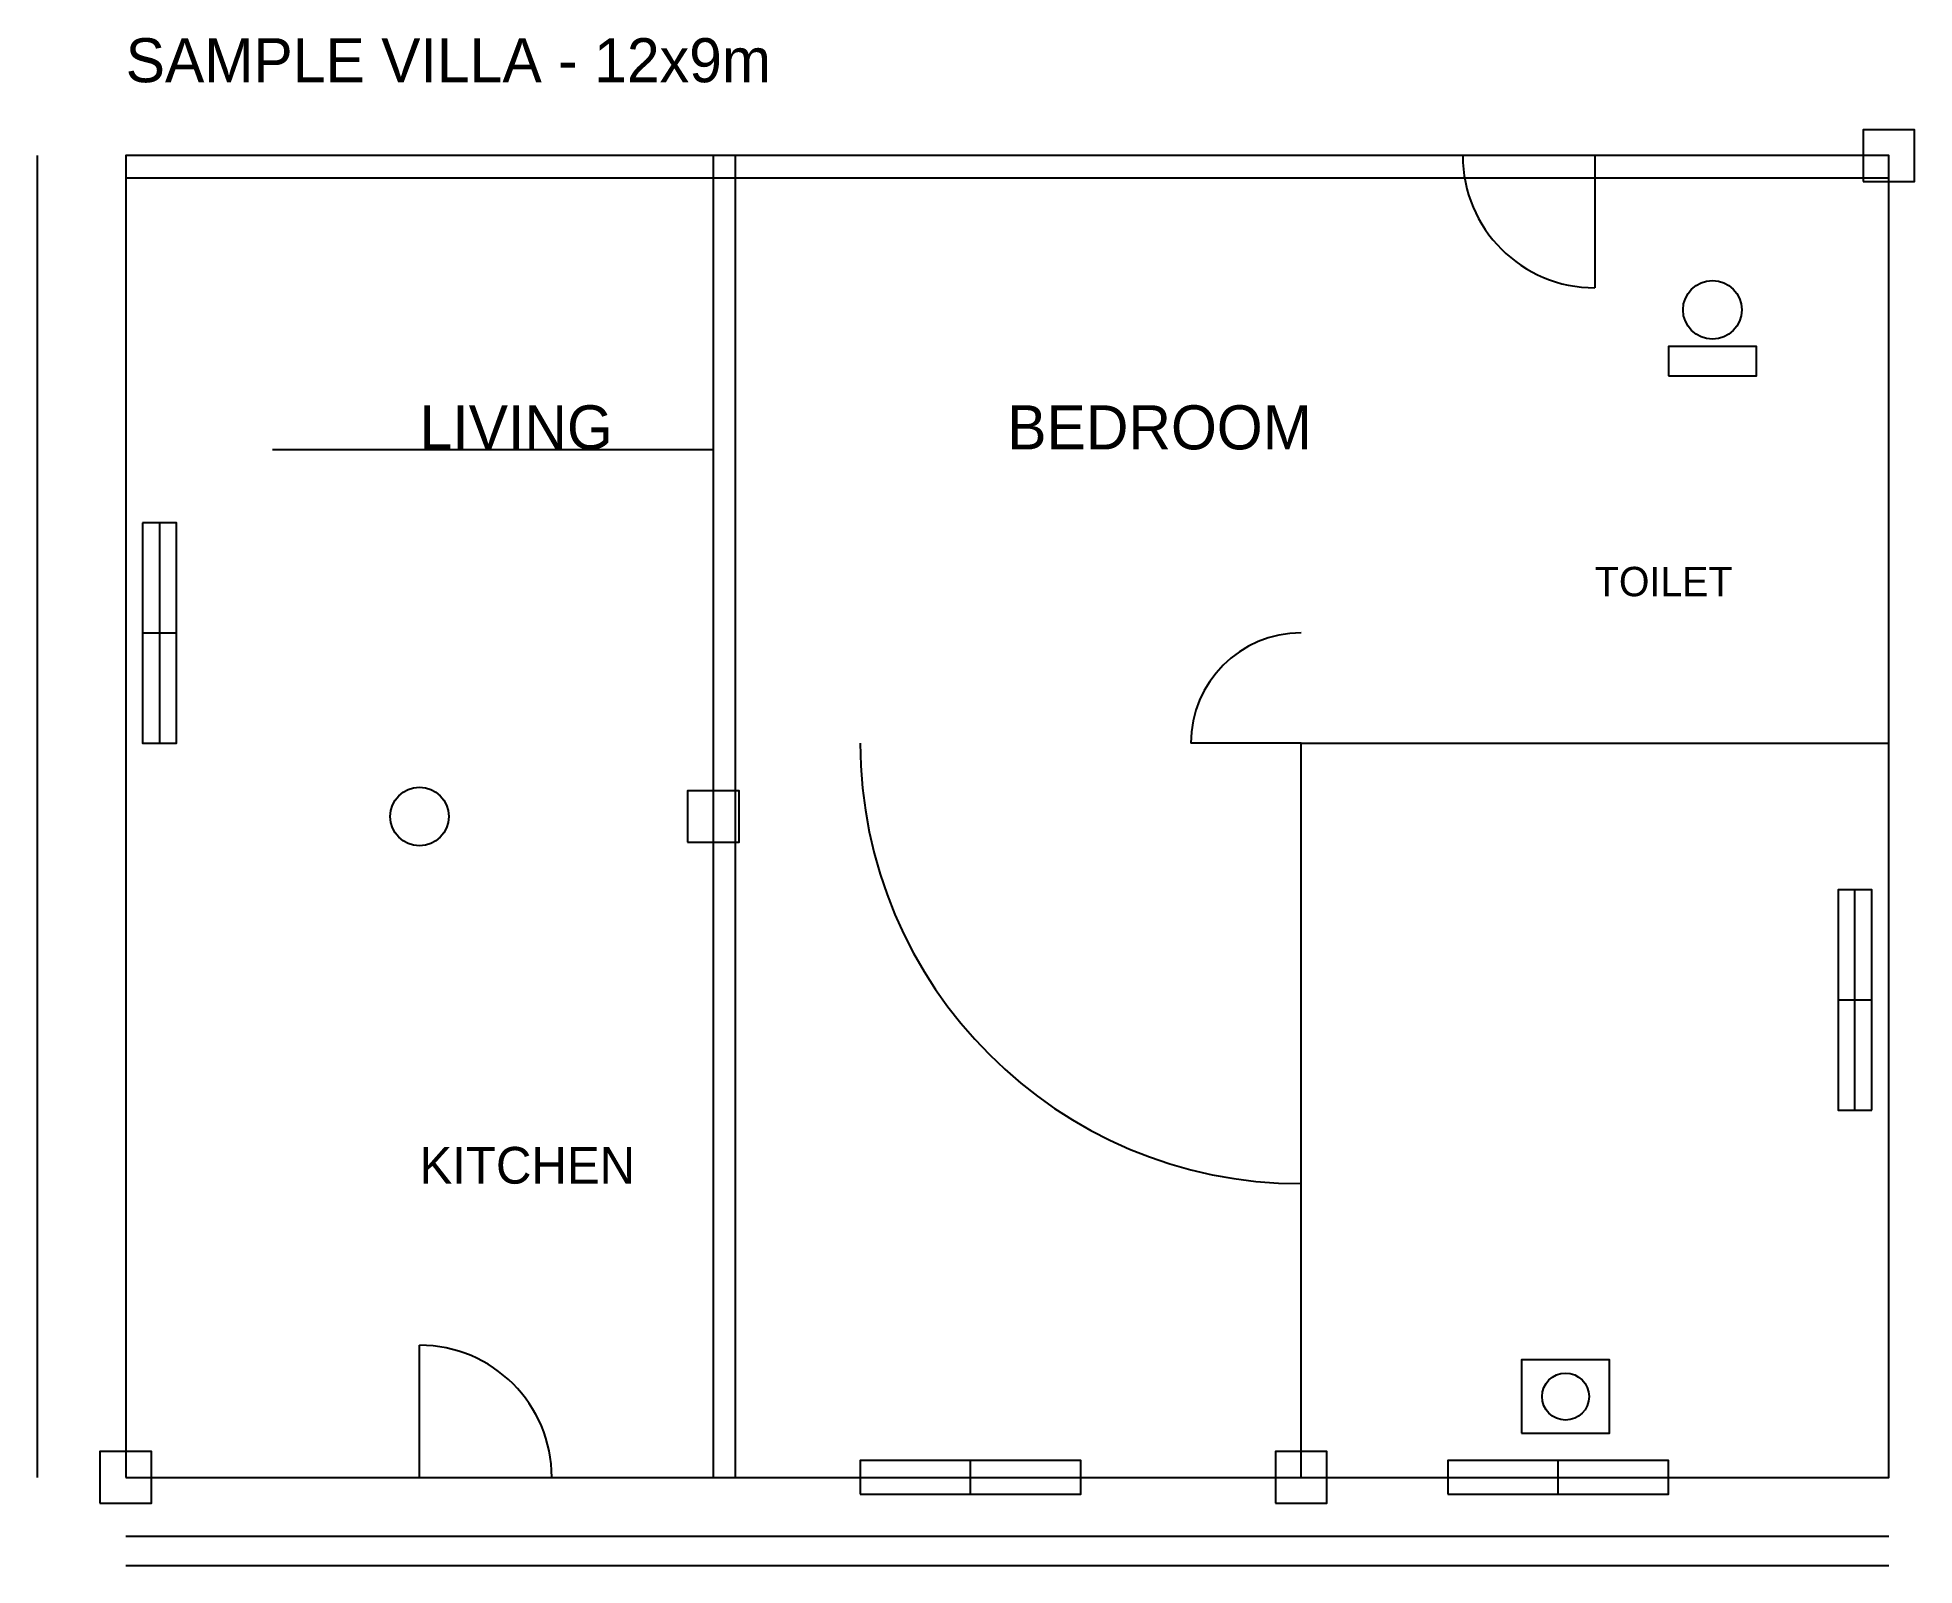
# Model space of a CAD drawing. Header units: metres. Extents: x -0.6 to 12.2, y -0.6 to 9.8.
import ezdxf

# ---------------------------------------------------------------- set-up
doc = ezdxf.new("R2010")
doc.units = ezdxf.units.M
for name, color, linetype in [('A-ANNO-DIMS', 3, 'Continuous'), ('A-ANNO-TEXT', 7, 'Continuous'), ('A-DOOR', 3, 'Continuous'), ('A-FURN', 8, 'Continuous'), ('A-GRID', 8, 'Continuous'), ('A-ROOM', 2, 'Continuous'), ('A-WALL-EXT', 7, 'Continuous'), ('A-WALL-INT', 7, 'Continuous'), ('A-WIND', 4, 'Continuous'), ('P-SANTRY', 6, 'Continuous'), ('S-BEAM', 5, 'Continuous'), ('S-COLS', 1, 'Continuous'), ('S-SLAB', 2, 'Continuous')]:
    doc.layers.add(name, color=color, linetype=linetype)

# ---------------------------------------------------------------- blocks, each defined once
blk = doc.blocks.new('COL_350X350')
blk.add_lwpolyline([(-0.175, -0.175), (0.175, -0.175), (0.175, 0.175), (-0.175, 0.175)], close=True)
blk = doc.blocks.new('DOOR_900')
blk.add_line((0, 0), (0, 0.9))
blk.add_arc((0, 0), 0.9, 0, 90)
blk = doc.blocks.new('DOOR_750')
blk.add_line((0, 0), (0, 0.75))
blk.add_arc((0, 0), 0.75, 0, 90)
blk = doc.blocks.new('WIN_1500')
for p, q in [((0.75, 0), (0.75, 0.23)), ((0, 0.115), (1.5, 0.115))]:
    blk.add_line(p, q)
blk.add_lwpolyline([(0, 0), (1.5, 0), (1.5, 0.23), (0, 0.23)], close=True)
blk = doc.blocks.new('WC')
blk.add_lwpolyline([(0, 0), (0.6, 0), (0.6, 0.2), (0, 0.2)], close=True)
blk.add_circle((0.3, 0.45), 0.2)
blk = doc.blocks.new('SINK_600')
blk.add_lwpolyline([(0, 0), (0.6, 0), (0.6, 0.5), (0, 0.5)], close=True)
blk.add_circle((0.3, 0.25), 0.16)

msp = doc.modelspace()

# ---------------------------------------------------------------- linework, layer by layer
at = {"layer": 'A-ANNO-DIMS'}
msp.add_line((0, -0.4), (12, -0.4), dxfattribs=at)
at = {"layer": 'A-FURN'}
msp.add_line((1, 7), (4, 7), dxfattribs=at)
at = {"layer": 'A-GRID', "linetype": 'Continuous'}
for p, q in [((-0.6, 0), (-0.6, 9)), ((0, -0.6), (12, -0.6))]:
    msp.add_line(p, q, dxfattribs=at)
at = {"layer": 'A-WALL-EXT'}
for p, q in [((12, 9), (0, 9)), ((0, 9), (0, 0)), ((12, 0), (12, 9)), ((0, 0), (12, 0))]:
    msp.add_line(p, q, dxfattribs=at)
at = {"layer": 'A-WALL-INT'}
for p, q in [((4, 0), (4, 9)), ((8, 0), (8, 5)), ((8, 5), (12, 5))]:
    msp.add_line(p, q, dxfattribs=at)
msp.add_arc((8, 5), 3, 180, 270, dxfattribs=at)
at = {"layer": 'DEFPOINTS'}
msp.add_point((0.5, 0.5), dxfattribs=at)
at = {"layer": 'S-BEAM'}
for p, q in [((4.15, 0), (4.15, 9)), ((0, 8.85), (12, 8.85))]:
    msp.add_line(p, q, dxfattribs=at)
at = {"layer": 'S-COLS'}
msp.add_circle((2, 4.5), 0.2, dxfattribs=at)
at = {"layer": 'S-SLAB'}
msp.add_lwpolyline([(0, 0), (12, 0), (12, 9), (0, 9)], close=True, dxfattribs=at)

# ---------------------------------------------------------------- block references
at = {"layer": 'A-DOOR'}
for name, p, rotation in [('DOOR_900', (10, 9), 180), ('DOOR_750', (8, 5), 90)]:
    msp.add_blockref(name, p, dxfattribs=dict(at, rotation=rotation))
msp.add_blockref('DOOR_900', (2, 0), dxfattribs=at)
at = {"layer": 'A-WIND'}
for p, rotation in [((0.115, 6.5), 270), ((11.885, 2.5), 90)]:
    msp.add_blockref('WIN_1500', p, dxfattribs=dict(at, rotation=rotation))
for p in [(5, -0.115), (9, -0.115)]:
    msp.add_blockref('WIN_1500', p, dxfattribs=at)
at = {"layer": 'P-SANTRY'}
for name, p in [('WC', (10.5, 7.5)), ('SINK_600', (9.5, 0.3))]:
    msp.add_blockref(name, p, dxfattribs=at)
at = {"layer": 'S-COLS'}
for p in [(12, 9), (4, 4.5), (0, 0), (8, 0)]:
    msp.add_blockref('COL_350X350', p, dxfattribs=at)

# ---------------------------------------------------------------- texts
at = {"layer": 'A-ANNO-TEXT'}
msp.add_text('SAMPLE VILLA - 12x9m', height=0.3, dxfattribs=at).set_placement((0, 9.5))
at = {"layer": 'A-ROOM'}
for s, height, p in [('LIVING', 0.3, (2, 7)), ('BEDROOM', 0.3, (6, 7)), ('TOILET', 0.2, (10, 6)), ('KITCHEN', 0.25, (2, 2))]:
    msp.add_text(s, height=height, dxfattribs=at).set_placement(p)

doc.saveas('drawing.dxf')
